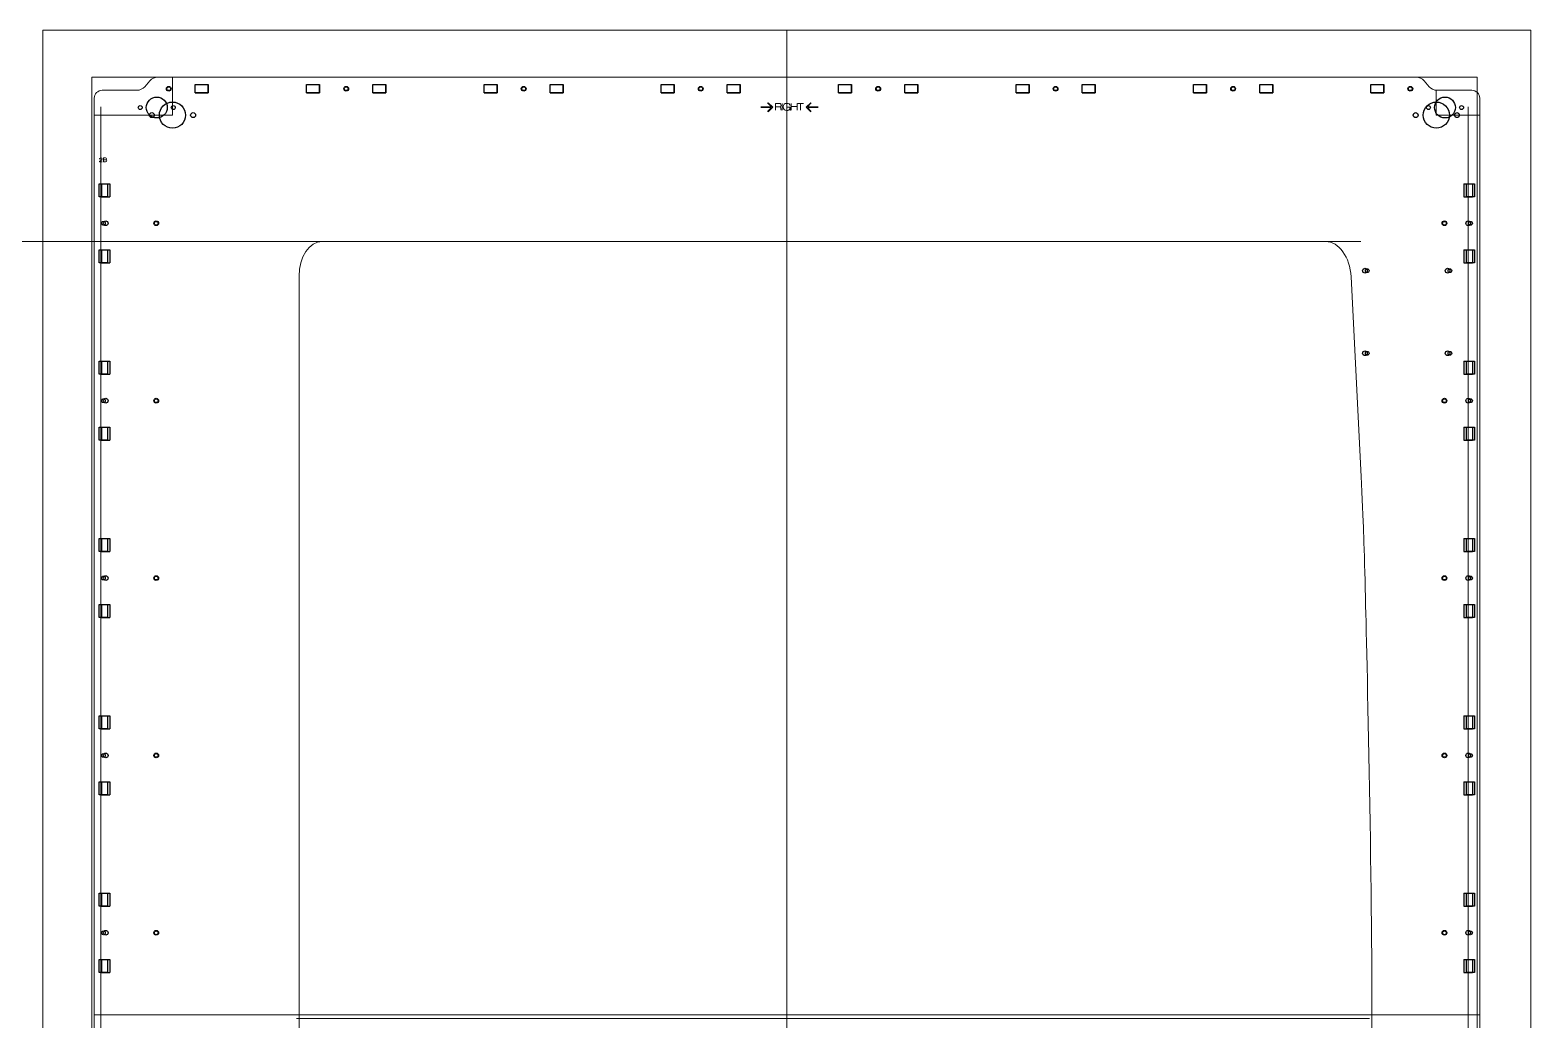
# Model space of a CAD drawing. Header units: millimetres. Extents: x -1949 to 1995, y -2739 to 1842.
# Drawn here: x 65 to 973, y 8 to 607 of the extents above; entities that cross this region are included whole.
import ezdxf

# ---------------------------------------------------------------- set-up
doc = ezdxf.new("R2010")
doc.units = ezdxf.units.MM
doc.layers.add('CHANGED_PARTS', color=3, linetype='Continuous', true_color=0x00ff00)
doc.layers.add('ORIGIONAL_PARTS_THAT_WERE_', color=6, linetype='Continuous', true_color=0xff00ff)
for name, color, linetype, lineweight, true_color in [('Laser Table', 2, 'Continuous', 0, 0xffff00), ('new changed parts', 4, 'Continuous', 25, 0x00ffff), ('New Right hand side', 1, 'Continuous', 0, 0xff0000), ('New Right Hand Side Text', 5, 'Continuous', 0, 0x0000ff), ('Referance lines', 2, 'Continuous', 0, 0xffff00)]:
    doc.layers.add(name, color=color, linetype=linetype, lineweight=lineweight, true_color=true_color)

msp = doc.modelspace()

# ---------------------------------------------------------------- linework, layer by layer
at = {"layer": 'CHANGED_PARTS'}
for p, q in [((165.08, 569.1), (165.08, 574.3)), ((165.08, 574.3), (172.96, 574.3)), ((172.96, 569.1), (172.96, 574.3)), ((232.42, 569.1), (232.42, 574.3)), ((232.42, 574.3), (240.3, 574.3)), ((240.3, 569.1), (240.3, 574.3)), ((272.42, 569.1), (272.42, 574.3)), ((272.42, 574.3), (280.3, 574.3)), ((280.3, 569.1), (280.3, 574.3)), ((339.76, 569.1), (339.76, 574.3)), ((339.76, 574.3), (347.64, 574.3)), ((347.64, 569.1), (347.64, 574.3)), ((379.76, 569.1), (379.76, 574.3)), ((379.76, 574.3), (387.64, 574.3)), ((387.64, 569.1), (387.64, 574.3)), ((446.83, 569.1), (446.83, 574.3)), ((446.83, 574.3), (454.71, 574.3)), ((454.71, 569.1), (454.71, 574.3)), ((486.83, 569.1), (486.83, 574.3)), ((486.83, 574.3), (494.71, 574.3)), ((494.71, 569.1), (494.71, 574.3)), ((554.17, 569.1), (554.17, 574.3)), ((554.17, 574.3), (562.05, 574.3)), ((562.05, 569.1), (562.05, 574.3)), ((594.17, 569.1), (594.17, 574.3)), ((594.17, 574.3), (602.05, 574.3)), ((602.05, 569.1), (602.05, 574.3)), ((661.51, 569.1), (661.51, 574.3)), ((661.51, 574.3), (669.39, 574.3)), ((669.39, 569.1), (669.39, 574.3)), ((701.51, 569.1), (701.51, 574.3)), ((701.51, 574.3), (709.39, 574.3)), ((709.39, 569.1), (709.39, 574.3)), ((768.85, 569.1), (768.85, 574.3)), ((768.85, 574.3), (776.73, 574.3)), ((776.73, 569.1), (776.73, 574.3)), ((808.85, 569.1), (808.85, 574.3)), ((808.85, 574.3), (816.73, 574.3)), ((816.73, 569.1), (816.73, 574.3)), ((876.02, 569.1), (876.02, 574.3)), ((876.02, 574.3), (883.9, 574.3)), ((883.9, 569.1), (883.9, 574.3)), ((165.08, 569.1), (172.96, 569.1)), ((232.42, 569.1), (240.3, 569.1)), ((272.42, 569.1), (280.3, 569.1)), ((339.76, 569.1), (347.64, 569.1)), ((379.76, 569.1), (387.64, 569.1)), ((446.83, 569.1), (454.71, 569.1)), ((486.83, 569.1), (494.71, 569.1)), ((554.17, 569.1), (562.05, 569.1)), ((594.17, 569.1), (602.05, 569.1)), ((661.51, 569.1), (669.39, 569.1)), ((701.51, 569.1), (709.39, 569.1)), ((808.85, 569.1), (816.73, 569.1)), ((876.02, 569.1), (883.9, 569.1)), ((108.29, 514.19), (113.49, 514.19)), ((108.29, 514.19), (108.29, 506.31)), ((113.49, 514.19), (113.49, 506.31)), ((108.29, 506.31), (113.49, 506.31)), ((108.29, 474.19), (113.49, 474.19)), ((108.29, 474.19), (108.29, 466.31)), ((113.49, 474.19), (113.49, 466.31)), ((108.29, 466.31), (113.49, 466.31)), ((108.29, 406.85), (113.49, 406.85)), ((108.29, 406.85), (108.29, 398.97)), ((113.49, 406.85), (113.49, 398.97)), ((108.29, 398.97), (113.49, 398.97)), ((108.29, 366.85), (113.49, 366.85)), ((108.29, 366.85), (108.29, 358.97)), ((113.49, 366.85), (113.49, 358.97)), ((108.29, 358.97), (113.49, 358.97)), ((108.29, 299.51), (113.49, 299.51)), ((108.29, 299.51), (108.29, 291.63)), ((108.29, 291.63), (113.49, 291.63)), ((113.49, 299.51), (113.49, 291.63)), ((108.29, 259.51), (113.49, 259.51)), ((108.29, 259.51), (108.29, 251.63)), ((113.49, 259.51), (113.49, 251.63)), ((108.29, 251.63), (113.49, 251.63)), ((108.29, 192.17), (113.49, 192.17)), ((108.29, 192.17), (108.29, 184.29)), ((113.49, 192.17), (113.49, 184.29)), ((108.29, 184.29), (113.49, 184.29)), ((108.29, 152.17), (113.49, 152.17)), ((108.29, 152.17), (108.29, 144.29)), ((113.49, 152.17), (113.49, 144.29)), ((108.29, 144.29), (113.49, 144.29)), ((108.29, 84.83), (113.49, 84.83)), ((108.29, 84.83), (108.29, 76.95)), ((113.49, 84.83), (113.49, 76.95)), ((108.29, 76.95), (113.49, 76.95)), ((108.29, 44.83), (113.49, 44.83)), ((108.29, 44.83), (108.29, 36.95)), ((108.29, 36.95), (113.49, 36.95)), ((113.49, 44.83), (113.49, 36.95))]:
    msp.add_line(p, q, dxfattribs=at)
at = {"layer": 'CHANGED_PARTS', "color": 3, "true_color": 0x00ff00}
for p, q in [((768.85, 569.1), (776.73, 569.1)), ((932.39, 514.19), (937.59, 514.19)), ((932.39, 514.19), (932.39, 506.31)), ((937.59, 514.19), (937.59, 506.31)), ((932.39, 506.31), (937.59, 506.31)), ((932.39, 474.19), (937.59, 474.19)), ((932.39, 474.19), (932.39, 466.31)), ((937.59, 474.19), (937.59, 466.31)), ((932.39, 466.31), (937.59, 466.31)), ((932.39, 406.85), (937.59, 406.85)), ((932.39, 406.85), (932.39, 398.97)), ((937.59, 406.85), (937.59, 398.97)), ((932.39, 398.97), (937.59, 398.97)), ((932.39, 366.85), (937.59, 366.85)), ((932.39, 366.85), (932.39, 358.97)), ((937.59, 366.85), (937.59, 358.97)), ((932.39, 358.97), (937.59, 358.97)), ((932.39, 299.51), (937.59, 299.51)), ((932.39, 299.51), (932.39, 291.63)), ((932.39, 291.63), (937.59, 291.63)), ((937.59, 299.51), (937.59, 291.63)), ((932.39, 259.51), (937.59, 259.51)), ((932.39, 259.51), (932.39, 251.63)), ((937.59, 259.51), (937.59, 251.63)), ((932.39, 251.63), (937.59, 251.63)), ((932.39, 192.17), (937.59, 192.17)), ((932.39, 192.17), (932.39, 184.29)), ((937.59, 192.17), (937.59, 184.29)), ((932.39, 184.29), (937.59, 184.29)), ((932.39, 152.17), (937.59, 152.17)), ((932.39, 152.17), (932.39, 144.29)), ((937.59, 152.17), (937.59, 144.29)), ((932.39, 144.29), (937.59, 144.29)), ((932.39, 84.83), (937.59, 84.83)), ((932.39, 84.83), (932.39, 76.95)), ((937.59, 84.83), (937.59, 76.95)), ((932.39, 76.95), (937.59, 76.95)), ((932.39, 44.83), (937.59, 44.83)), ((932.39, 44.83), (932.39, 36.95)), ((932.39, 36.95), (937.59, 36.95)), ((937.59, 44.83), (937.59, 36.95))]:
    msp.add_line(p, q, dxfattribs=at)
for points in [[(147.59, 571.7), (147.59, 572.49), (148.23, 573.13), (149.02, 573.13)], [(149.02, 573.13), (149.8, 573.13), (150.44, 572.49), (150.44, 571.7)], [(254.93, 571.7), (254.93, 572.49), (255.57, 573.13), (256.36, 573.13)], [(256.36, 573.13), (257.14, 573.13), (257.78, 572.49), (257.78, 571.7)], [(362.27, 571.7), (362.27, 572.49), (362.91, 573.13), (363.7, 573.13)], [(363.7, 573.13), (364.48, 573.13), (365.12, 572.49), (365.12, 571.7)], [(469.34, 571.7), (469.34, 572.49), (469.98, 573.13), (470.77, 573.13)], [(470.77, 573.13), (471.55, 573.13), (472.19, 572.49), (472.19, 571.7)], [(576.68, 571.7), (576.68, 572.49), (577.32, 573.13), (578.11, 573.13)], [(578.11, 573.13), (578.89, 573.13), (579.53, 572.49), (579.53, 571.7)], [(684.02, 571.7), (684.02, 572.49), (684.66, 573.13), (685.45, 573.13)], [(685.45, 573.13), (686.23, 573.13), (686.87, 572.49), (686.87, 571.7)], [(791.36, 571.7), (791.36, 572.49), (792, 573.13), (792.79, 573.13)], [(792.79, 573.13), (793.57, 573.13), (794.21, 572.49), (794.21, 571.7)], [(898.54, 571.7), (898.54, 572.49), (899.18, 573.13), (899.96, 573.13)], [(899.96, 573.13), (900.75, 573.13), (901.39, 572.49), (901.39, 571.7)], [(143.37, 555.72), (143.37, 560.08), (146.9, 563.62), (151.27, 563.62)], [(149.02, 570.28), (148.23, 570.28), (147.59, 570.92), (147.59, 571.7)], [(150.44, 571.7), (150.44, 570.92), (149.8, 570.28), (149.02, 570.28)], [(151.27, 563.62), (155.63, 563.62), (159.17, 560.08), (159.17, 555.72)], [(256.36, 570.28), (255.57, 570.28), (254.93, 570.92), (254.93, 571.7)], [(257.78, 571.7), (257.78, 570.92), (257.14, 570.28), (256.36, 570.28)], [(363.7, 570.28), (362.91, 570.28), (362.27, 570.92), (362.27, 571.7)], [(365.12, 571.7), (365.12, 570.92), (364.48, 570.28), (363.7, 570.28)], [(470.77, 570.28), (469.98, 570.28), (469.34, 570.92), (469.34, 571.7)], [(472.19, 571.7), (472.19, 570.92), (471.55, 570.28), (470.77, 570.28)], [(578.11, 570.28), (577.32, 570.28), (576.68, 570.92), (576.68, 571.7)], [(579.53, 571.7), (579.53, 570.92), (578.89, 570.28), (578.11, 570.28)], [(685.45, 570.28), (684.66, 570.28), (684.02, 570.92), (684.02, 571.7)], [(686.87, 571.7), (686.87, 570.92), (686.23, 570.28), (685.45, 570.28)], [(792.79, 570.28), (792, 570.28), (791.36, 570.92), (791.36, 571.7)], [(794.21, 571.7), (794.21, 570.92), (793.57, 570.28), (792.79, 570.28)], [(899.96, 570.28), (899.18, 570.28), (898.54, 570.92), (898.54, 571.7)], [(901.39, 571.7), (901.39, 570.92), (900.75, 570.28), (899.96, 570.28)], [(907.78, 555.72), (907.78, 560.08), (911.31, 563.62), (915.68, 563.62)], [(915.68, 563.62), (920.04, 563.62), (923.58, 560.08), (923.58, 555.72)], [(137.27, 555.72), (137.27, 556.55), (137.94, 557.22), (138.77, 557.22)], [(138.77, 554.22), (137.94, 554.22), (137.27, 554.89), (137.27, 555.72)], [(138.77, 557.22), (139.6, 557.22), (140.27, 556.55), (140.27, 555.72)], [(140.27, 555.72), (140.27, 554.89), (139.6, 554.22), (138.77, 554.22)], [(151.27, 547.82), (146.9, 547.82), (143.37, 551.36), (143.37, 555.72)], [(159.17, 555.72), (159.17, 551.36), (155.63, 547.82), (151.27, 547.82)], [(162.27, 555.72), (162.27, 556.55), (162.94, 557.22), (163.77, 557.22)], [(163.77, 554.22), (162.94, 554.22), (162.27, 554.89), (162.27, 555.72)], [(163.77, 557.22), (164.6, 557.22), (165.27, 556.55), (165.27, 555.72)], [(165.27, 555.72), (165.27, 554.89), (164.6, 554.22), (163.77, 554.22)], [(901.68, 555.72), (901.68, 556.55), (902.35, 557.22), (903.18, 557.22)], [(903.18, 554.22), (902.35, 554.22), (901.68, 554.89), (901.68, 555.72)], [(903.18, 557.22), (904.01, 557.22), (904.68, 556.55), (904.68, 555.72)], [(904.68, 555.72), (904.68, 554.89), (904.01, 554.22), (903.18, 554.22)], [(915.68, 547.82), (911.31, 547.82), (907.78, 551.36), (907.78, 555.72)], [(923.58, 555.72), (923.58, 551.36), (920.04, 547.82), (915.68, 547.82)], [(926.68, 555.72), (926.68, 556.55), (927.35, 557.22), (928.18, 557.22)], [(928.18, 554.22), (927.35, 554.22), (926.68, 554.89), (926.68, 555.72)], [(928.18, 557.22), (929.01, 557.22), (929.68, 556.55), (929.68, 555.72)], [(929.68, 555.72), (929.68, 554.89), (929.01, 554.22), (928.18, 554.22)], [(140.04, 490.25), (140.04, 491.04), (140.68, 491.68), (141.47, 491.68)], [(141.47, 488.83), (140.68, 488.83), (140.04, 489.47), (140.04, 490.25)], [(141.47, 491.68), (142.25, 491.68), (142.89, 491.04), (142.89, 490.25)], [(142.89, 490.25), (142.89, 489.47), (142.25, 488.83), (141.47, 488.83)], [(919.17, 490.25), (919.17, 491.04), (919.81, 491.68), (920.59, 491.68)], [(920.59, 488.83), (919.81, 488.83), (919.17, 489.47), (919.17, 490.25)], [(920.59, 491.68), (921.38, 491.68), (922.02, 491.04), (922.02, 490.25)], [(922.02, 490.25), (922.02, 489.47), (921.38, 488.83), (920.59, 488.83)], [(933.56, 490.25), (933.56, 491.04), (934.2, 491.68), (934.99, 491.68)], [(934.99, 488.83), (934.2, 488.83), (933.56, 489.46), (933.56, 490.25)], [(934.99, 491.68), (935.77, 491.68), (936.41, 491.04), (936.41, 490.25)], [(936.41, 490.25), (936.41, 489.46), (935.77, 488.83), (934.99, 488.83)], [(871.08, 461.58), (871.08, 462.37), (871.72, 463.01), (872.51, 463.01)], [(872.51, 463.01), (873.29, 463.01), (873.93, 462.37), (873.93, 461.58)], [(921.08, 461.58), (921.08, 462.37), (921.72, 463.01), (922.51, 463.01)], [(922.51, 463.01), (923.29, 463.01), (923.93, 462.37), (923.93, 461.58)], [(872.51, 460.16), (871.72, 460.16), (871.08, 460.79), (871.08, 461.58)], [(873.93, 461.58), (873.93, 460.79), (873.29, 460.16), (872.51, 460.16)], [(922.51, 460.16), (921.72, 460.16), (921.08, 460.79), (921.08, 461.58)], [(923.93, 461.58), (923.93, 460.79), (923.29, 460.16), (922.51, 460.16)], [(871.08, 411.58), (871.08, 412.37), (871.72, 413.01), (872.51, 413.01)], [(872.51, 410.16), (871.72, 410.16), (871.08, 410.79), (871.08, 411.58)], [(872.51, 413.01), (873.29, 413.01), (873.93, 412.37), (873.93, 411.58)], [(873.93, 411.58), (873.93, 410.79), (873.29, 410.16), (872.51, 410.16)], [(921.08, 411.58), (921.08, 412.37), (921.72, 413.01), (922.51, 413.01)], [(922.51, 410.16), (921.72, 410.16), (921.08, 410.79), (921.08, 411.58)], [(922.51, 413.01), (923.29, 413.01), (923.93, 412.37), (923.93, 411.58)], [(923.93, 411.58), (923.93, 410.79), (923.29, 410.16), (922.51, 410.16)], [(140.04, 382.91), (140.04, 383.7), (140.68, 384.34), (141.47, 384.34)], [(141.47, 381.49), (140.68, 381.49), (140.04, 382.13), (140.04, 382.91)], [(141.47, 384.34), (142.25, 384.34), (142.89, 383.7), (142.89, 382.91)], [(142.89, 382.91), (142.89, 382.13), (142.25, 381.49), (141.47, 381.49)], [(919.17, 382.91), (919.17, 383.7), (919.81, 384.34), (920.59, 384.34)], [(920.59, 381.49), (919.81, 381.49), (919.17, 382.13), (919.17, 382.91)], [(920.59, 384.34), (921.38, 384.34), (922.02, 383.7), (922.02, 382.91)], [(922.02, 382.91), (922.02, 382.13), (921.38, 381.49), (920.59, 381.49)], [(933.56, 382.91), (933.56, 383.7), (934.2, 384.34), (934.99, 384.34)], [(934.99, 381.49), (934.2, 381.49), (933.56, 382.12), (933.56, 382.91)], [(934.99, 384.34), (935.77, 384.34), (936.41, 383.7), (936.41, 382.91)], [(936.41, 382.91), (936.41, 382.12), (935.77, 381.49), (934.99, 381.49)], [(140.04, 275.57), (140.04, 276.36), (140.68, 277), (141.47, 277)], [(141.47, 274.15), (140.68, 274.15), (140.04, 274.79), (140.04, 275.57)], [(141.47, 277), (142.25, 277), (142.89, 276.36), (142.89, 275.57)], [(142.89, 275.57), (142.89, 274.79), (142.25, 274.15), (141.47, 274.15)], [(919.17, 275.57), (919.17, 276.36), (919.81, 277), (920.59, 277)], [(920.59, 274.15), (919.81, 274.15), (919.17, 274.79), (919.17, 275.57)], [(920.59, 277), (921.38, 277), (922.02, 276.36), (922.02, 275.57)], [(922.02, 275.57), (922.02, 274.79), (921.38, 274.15), (920.59, 274.15)], [(933.56, 275.57), (933.56, 276.36), (934.2, 277), (934.99, 277)], [(934.99, 274.15), (934.2, 274.15), (933.56, 274.78), (933.56, 275.57)], [(934.99, 277), (935.77, 277), (936.41, 276.36), (936.41, 275.57)], [(936.41, 275.57), (936.41, 274.78), (935.77, 274.15), (934.99, 274.15)], [(140.04, 168.23), (140.04, 169.02), (140.68, 169.66), (141.47, 169.66)], [(141.47, 166.81), (140.68, 166.81), (140.04, 167.45), (140.04, 168.23)], [(141.47, 169.66), (142.25, 169.66), (142.89, 169.02), (142.89, 168.23)], [(142.89, 168.23), (142.89, 167.45), (142.25, 166.81), (141.47, 166.81)], [(919.17, 168.23), (919.17, 169.02), (919.81, 169.66), (920.59, 169.66)], [(920.59, 166.81), (919.81, 166.81), (919.17, 167.45), (919.17, 168.23)], [(920.59, 169.66), (921.38, 169.66), (922.02, 169.02), (922.02, 168.23)], [(922.02, 168.23), (922.02, 167.45), (921.38, 166.81), (920.59, 166.81)], [(933.56, 168.23), (933.56, 169.02), (934.2, 169.66), (934.99, 169.66)], [(934.99, 166.81), (934.2, 166.81), (933.56, 167.44), (933.56, 168.23)], [(934.99, 169.66), (935.77, 169.66), (936.41, 169.02), (936.41, 168.23)], [(936.41, 168.23), (936.41, 167.44), (935.77, 166.81), (934.99, 166.81)], [(140.04, 60.89), (140.04, 61.68), (140.68, 62.32), (141.47, 62.32)], [(141.47, 59.47), (140.68, 59.47), (140.04, 60.11), (140.04, 60.89)], [(141.47, 62.32), (142.25, 62.32), (142.89, 61.68), (142.89, 60.89)], [(142.89, 60.89), (142.89, 60.11), (142.25, 59.47), (141.47, 59.47)], [(919.17, 60.89), (919.17, 61.68), (919.81, 62.32), (920.59, 62.32)], [(920.59, 59.47), (919.81, 59.47), (919.17, 60.11), (919.17, 60.89)], [(920.59, 62.32), (921.38, 62.32), (922.02, 61.68), (922.02, 60.89)], [(922.02, 60.89), (922.02, 60.11), (921.38, 59.47), (920.59, 59.47)], [(933.56, 60.89), (933.56, 61.68), (934.2, 62.32), (934.99, 62.32)], [(934.99, 59.47), (934.2, 59.47), (933.56, 60.1), (933.56, 60.89)], [(934.99, 62.32), (935.77, 62.32), (936.41, 61.68), (936.41, 60.89)], [(936.41, 60.89), (936.41, 60.1), (935.77, 59.47), (934.99, 59.47)]]:
    msp.add_open_spline(points, degree=3, dxfattribs=at)
at = {"layer": 'Laser Table', "color": 2, "true_color": 0xffff00}
for p, q in [((72.94, -592.78), (72.94, 607.22)), ((72.94, 607.22), (972.94, 607.22)), ((972.94, -592.78), (972.94, 607.22))]:
    msp.add_line(p, q, dxfattribs=at)
at = {"layer": 'new changed parts', "color": 3, "true_color": 0x00ff00}
for points in [[(109.46, 490.25), (109.46, 491.04), (110.1, 491.68), (110.89, 491.68)], [(110.89, 488.83), (110.1, 488.83), (109.46, 489.46), (109.46, 490.25)], [(110.89, 491.68), (111.67, 491.68), (112.31, 491.04), (112.31, 490.25)], [(112.31, 490.25), (112.31, 489.46), (111.67, 488.83), (110.89, 488.83)], [(109.46, 382.91), (109.46, 383.7), (110.1, 384.34), (110.89, 384.34)], [(110.89, 381.49), (110.1, 381.49), (109.46, 382.12), (109.46, 382.91)], [(110.89, 384.34), (111.67, 384.34), (112.31, 383.7), (112.31, 382.91)], [(112.31, 382.91), (112.31, 382.12), (111.67, 381.49), (110.89, 381.49)], [(109.46, 275.57), (109.46, 276.36), (110.1, 277), (110.89, 277)], [(110.89, 274.15), (110.1, 274.15), (109.46, 274.78), (109.46, 275.57)], [(110.89, 277), (111.67, 277), (112.31, 276.36), (112.31, 275.57)], [(112.31, 275.57), (112.31, 274.78), (111.67, 274.15), (110.89, 274.15)], [(109.46, 168.23), (109.46, 169.02), (110.1, 169.66), (110.89, 169.66)], [(110.89, 166.81), (110.1, 166.81), (109.46, 167.44), (109.46, 168.23)], [(110.89, 169.66), (111.67, 169.66), (112.31, 169.02), (112.31, 168.23)], [(112.31, 168.23), (112.31, 167.44), (111.67, 166.81), (110.89, 166.81)], [(109.46, 60.89), (109.46, 61.68), (110.1, 62.32), (110.89, 62.32)], [(110.89, 59.47), (110.1, 59.47), (109.46, 60.1), (109.46, 60.89)], [(110.89, 62.32), (111.67, 62.32), (112.31, 61.68), (112.31, 60.89)], [(112.31, 60.89), (112.31, 60.1), (111.67, 59.47), (110.89, 59.47)]]:
    msp.add_open_spline(points, degree=3, dxfattribs=at)
at = {"layer": 'New Right hand side', "color": 1, "true_color": 0xff0000}
for p, q in [((142.25, 578.72), (903.62, 578.72)), ((103.94, 565.92), (103.94, -559.48)), ((941.94, 565.92), (941.94, -559.48))]:
    msp.add_line(p, q, dxfattribs=at)
for points in [[(137.62, 576.56), (134.54, 572.88)], [(351.29, 578.72), (142.25, 578.72)], [(903.62, 578.72), (694.58, 578.72)], [(911.34, 572.88), (908.26, 576.56)], [(103.94, 565.92), (103.94, 273.1)], [(129.9, 570.72), (108.74, 570.72)], [(937.14, 570.72), (915.98, 570.72), (915.98, 570.72)], [(941.94, 273.1), (941.94, 565.92)], [(848.84, 479.24), (241.9, 479.24)], [(227.83, 458.24), (227.83, -392.61)], [(870.2, 337.11), (864.17, 457.9)]]:
    msp.add_lwpolyline(points, dxfattribs=at)
for points in [[(134.54, 572.88), (133.54, 571.69), (131.45, 570.72), (129.9, 570.72)], [(142.25, 578.72), (140.7, 578.72), (138.62, 577.75), (137.62, 576.56)], [(908.26, 576.56), (907.26, 577.75), (905.17, 578.72), (903.62, 578.72)], [(915.98, 570.72), (914.42, 570.72), (912.34, 571.69), (911.34, 572.88)], [(108.74, 570.72), (106.1, 570.72), (103.94, 568.56), (103.94, 565.92)], [(941.94, 565.92), (941.94, 568.56), (939.78, 570.72), (937.14, 570.72)], [(241.9, 479.24), (234.13, 479.24), (227.83, 469.84), (227.83, 458.24)], [(864.17, 457.9), (863.48, 469.64), (856.59, 479.24), (848.84, 479.24)], [(871.71, 303.41), (871.47, 310.19), (870.79, 325.36), (870.2, 337.11)], [(872.68, 269.66), (872.39, 281.43), (871.95, 296.62), (871.71, 303.41)], [(876.75, 20.54), (876.75, 108.23), (872.68, 269.66), (872.68, 269.66)], [(864.2, -388.26), (864.2, -388.26), (876.75, -188.71), (876.75, 20.54)]]:
    msp.add_open_spline(points, degree=3, dxfattribs=at)
at = {"layer": 'New Right Hand Side Text', "color": 5, "true_color": 0x0000ff}
for points in [[(511.27, 563.05), (513.66, 560.66), (507.12, 560.66)], [(511.57, 563.24), (514.35, 560.46), (511.57, 557.68)], [(537.36, 557.68), (534.58, 560.46), (537.36, 563.24)], [(541.81, 560.66), (535.27, 560.66), (537.67, 563.06)], [(507.12, 560.26), (513.66, 560.26), (511.26, 557.86)], [(515.95, 558.67), (515.95, 562.84), (518.24, 562.84)], [(518.4, 560.7), (518.4, 560.69), (515.95, 560.68)], [(520.09, 562.84), (520.09, 558.67)], [(522.91, 560.53), (524.87, 560.53), (524.87, 558.57)], [(525.51, 558.67), (525.51, 562.84)], [(525.51, 560.9), (529.09, 560.9)], [(529.09, 562.84), (529.09, 558.67)], [(529.37, 562.84), (532.97, 562.84)], [(531.11, 558.67), (531.11, 562.8)], [(537.66, 557.87), (535.27, 560.26), (541.81, 560.26)], [(107.08, 527.4), (108.86, 527.4)], [(108.29, 528.45), (107.7, 528.15)], [(109.5, 529.83), (110.81, 529.83)], [(110.72, 527.41), (109.5, 527.41), (109.5, 529.83), (109.5, 529.83)], [(110.93, 528.68), (109.5, 528.68)], [(110.93, 528.68), (110.93, 528.67)]]:
    msp.add_lwpolyline(points, dxfattribs=at)
for points in [[(518.24, 562.84), (519.08, 562.84), (519.39, 562.44), (519.39, 561.7)], [(519.39, 561.7), (519.39, 561.3), (519.13, 560.74), (518.4, 560.7)], [(518.4, 560.69), (519.04, 560.69), (519.32, 560.39), (519.32, 559.82)], [(519.32, 559.82), (519.32, 559.66), (519.33, 558.84), (519.41, 558.67)], [(520.6, 560.66), (520.6, 562.04), (521.57, 562.84), (522.76, 562.84)], [(522.76, 558.48), (521.57, 558.48), (520.6, 559.28), (520.6, 560.66)], [(522.76, 562.84), (524.06, 562.84), (524.66, 562.26), (524.81, 561.45)], [(524.73, 559.83), (524.44, 558.87), (523.63, 558.48), (522.76, 558.48)], [(524.87, 560.53), (524.81, 560.04), (524.73, 559.83), (524.73, 559.83)], [(107.7, 528.15), (107.27, 527.9), (107.09, 527.76), (107.08, 527.4)], [(107.13, 528.99), (107.13, 529.25), (107.14, 529.84), (107.98, 529.84)], [(107.98, 529.84), (108.65, 529.84), (108.79, 529.4), (108.79, 529.17)], [(108.79, 529.17), (108.79, 528.82), (108.58, 528.62), (108.29, 528.45)], [(111.53, 528.07), (111.53, 527.79), (111.36, 527.41), (110.72, 527.41)], [(110.81, 529.83), (111.19, 529.83), (111.46, 529.62), (111.46, 529.23)], [(111.46, 529.23), (111.46, 528.94), (111.21, 528.67), (110.93, 528.68)], [(110.93, 528.67), (111.24, 528.66), (111.53, 528.49), (111.53, 528.07)]]:
    msp.add_open_spline(points, degree=3, dxfattribs=at)
at = {"layer": 'ORIGIONAL_PARTS_THAT_WERE_', "color": 6, "true_color": 0xff00ff}
for points in [[(165.08, 574.18), (172.96, 574.18), (172.96, 569.22), (165.08, 569.22), (165.08, 574.18), (165.08, 574.18)], [(232.42, 574.18), (240.3, 574.18), (240.3, 569.22), (232.42, 569.22), (232.42, 574.18), (232.42, 574.18)], [(272.42, 574.18), (280.3, 574.18), (280.3, 569.22), (272.42, 569.22), (272.42, 574.18), (272.42, 574.18)], [(339.76, 574.18), (347.64, 574.18), (347.64, 569.22), (339.76, 569.22), (339.76, 574.18), (339.76, 574.18)], [(379.76, 574.18), (387.64, 574.18), (387.64, 569.22), (379.76, 569.22), (379.76, 574.18), (379.76, 574.18)], [(446.83, 574.18), (454.71, 574.18), (454.71, 569.22), (446.83, 569.22), (446.83, 574.18), (446.83, 574.18)], [(486.83, 574.18), (494.71, 574.18), (494.71, 569.22), (486.83, 569.22), (486.83, 574.18), (486.83, 574.18)], [(554.17, 574.18), (562.05, 574.18), (562.05, 569.22), (554.17, 569.22), (554.17, 574.18), (554.17, 574.18)], [(594.17, 574.18), (602.05, 574.18), (602.05, 569.22), (594.17, 569.22), (594.17, 574.18), (594.17, 574.18)], [(661.51, 574.18), (669.39, 574.18), (669.39, 569.22), (661.51, 569.22), (661.51, 574.18), (661.51, 574.18)], [(701.51, 574.18), (709.39, 574.18), (709.39, 569.22), (701.51, 569.22), (701.51, 574.18), (701.51, 574.18)], [(768.85, 574.18), (776.73, 574.18), (776.73, 569.22), (768.85, 569.22), (768.85, 574.18), (768.85, 574.18)], [(808.85, 574.18), (816.73, 574.18), (816.73, 569.22), (808.85, 569.22), (808.85, 574.18), (808.85, 574.18)], [(876.02, 574.18), (883.9, 574.18), (883.9, 569.22), (876.02, 569.22), (876.02, 574.18), (876.02, 574.18)], [(111.96, 506.31), (107, 506.31), (107, 514.19), (111.96, 514.19), (111.96, 506.31), (111.96, 506.31)], [(938.86, 506.31), (933.9, 506.31), (933.9, 514.19), (938.86, 514.19), (938.86, 506.31), (938.86, 506.31)], [(111.96, 466.31), (107, 466.31), (107, 474.19), (111.96, 474.19), (111.96, 466.31), (111.96, 466.31)], [(938.86, 466.31), (933.9, 466.31), (933.9, 474.19), (938.86, 474.19), (938.86, 466.31), (938.86, 466.31)], [(111.96, 398.97), (107, 398.97), (107, 406.85), (111.96, 406.85), (111.96, 398.97), (111.96, 398.97)], [(938.86, 398.97), (933.9, 398.97), (933.9, 406.85), (938.86, 406.85), (938.86, 398.97), (938.86, 398.97)], [(111.96, 358.97), (107, 358.97), (107, 366.85), (111.96, 366.85), (111.96, 358.97), (111.96, 358.97)], [(938.86, 358.97), (933.9, 358.97), (933.9, 366.85), (938.86, 366.85), (938.86, 358.97), (938.86, 358.97)], [(111.96, 291.63), (107, 291.63), (107, 299.51), (111.96, 299.51), (111.96, 291.63), (111.96, 291.63)], [(938.86, 291.63), (933.9, 291.63), (933.9, 299.51), (938.86, 299.51), (938.86, 291.63), (938.86, 291.63)], [(111.96, 251.63), (107, 251.63), (107, 259.51), (111.96, 259.51), (111.96, 251.63), (111.96, 251.63)], [(938.86, 251.63), (933.9, 251.63), (933.9, 259.51), (938.86, 259.51), (938.86, 251.63), (938.86, 251.63)], [(111.96, 184.29), (107, 184.29), (107, 192.17), (111.96, 192.17), (111.96, 184.29), (111.96, 184.29)], [(938.86, 184.29), (933.9, 184.29), (933.9, 192.17), (938.86, 192.17), (938.86, 184.29), (938.86, 184.29)], [(111.96, 144.29), (107, 144.29), (107, 152.17), (111.96, 152.17), (111.96, 144.29), (111.96, 144.29)], [(938.86, 144.29), (933.9, 144.29), (933.9, 152.17), (938.86, 152.17), (938.86, 144.29), (938.86, 144.29)], [(111.96, 76.95), (107, 76.95), (107, 84.83), (111.96, 84.83), (111.96, 76.95), (111.96, 76.95)], [(938.86, 76.95), (933.9, 76.95), (933.9, 84.83), (938.86, 84.83), (938.86, 76.95), (938.86, 76.95)], [(111.96, 36.95), (107, 36.95), (107, 44.83), (111.96, 44.83), (111.96, 36.95), (111.96, 36.95)], [(938.86, 36.95), (933.9, 36.95), (933.9, 44.83), (938.86, 44.83), (938.86, 36.95), (938.86, 36.95)]]:
    msp.add_lwpolyline(points, dxfattribs=at)
for points in [[(147.88, 571.7), (147.88, 572.33), (148.39, 572.84), (149.02, 572.84)], [(149.02, 572.84), (149.65, 572.84), (150.16, 572.33), (150.16, 571.7)], [(255.22, 571.7), (255.22, 572.33), (255.73, 572.84), (256.36, 572.84)], [(256.36, 572.84), (256.99, 572.84), (257.5, 572.33), (257.5, 571.7)], [(362.56, 571.7), (362.56, 572.33), (363.07, 572.84), (363.7, 572.84)], [(363.7, 572.84), (364.33, 572.84), (364.84, 572.33), (364.84, 571.7)], [(469.63, 571.7), (469.63, 572.33), (470.14, 572.84), (470.77, 572.84)], [(470.77, 572.84), (471.4, 572.84), (471.91, 572.33), (471.91, 571.7)], [(576.97, 571.7), (576.97, 572.33), (577.48, 572.84), (578.11, 572.84)], [(578.11, 572.84), (578.74, 572.84), (579.25, 572.33), (579.25, 571.7)], [(684.31, 571.7), (684.31, 572.33), (684.82, 572.84), (685.45, 572.84)], [(685.45, 572.84), (686.08, 572.84), (686.59, 572.33), (686.59, 571.7)], [(791.65, 571.7), (791.65, 572.33), (792.16, 572.84), (792.79, 572.84)], [(792.79, 572.84), (793.42, 572.84), (793.93, 572.33), (793.93, 571.7)], [(898.82, 571.7), (898.82, 572.33), (899.33, 572.84), (899.96, 572.84)], [(899.96, 572.84), (900.59, 572.84), (901.1, 572.33), (901.1, 571.7)], [(135.48, 560.32), (135.48, 563.81), (138.31, 566.64), (141.8, 566.64)], [(141.8, 566.64), (145.29, 566.64), (148.12, 563.81), (148.12, 560.32)], [(149.02, 570.56), (148.39, 570.56), (147.88, 571.08), (147.88, 571.7)], [(150.16, 571.7), (150.16, 571.08), (149.65, 570.56), (149.02, 570.56)], [(256.36, 570.56), (255.73, 570.56), (255.22, 571.08), (255.22, 571.7)], [(257.5, 571.7), (257.5, 571.08), (256.99, 570.56), (256.36, 570.56)], [(363.7, 570.56), (363.07, 570.56), (362.56, 571.08), (362.56, 571.7)], [(364.84, 571.7), (364.84, 571.08), (364.33, 570.56), (363.7, 570.56)], [(470.77, 570.56), (470.14, 570.56), (469.63, 571.08), (469.63, 571.7)], [(471.91, 571.7), (471.91, 571.08), (471.4, 570.56), (470.77, 570.56)], [(578.11, 570.56), (577.48, 570.56), (576.97, 571.08), (576.97, 571.7)], [(579.25, 571.7), (579.25, 571.08), (578.74, 570.56), (578.11, 570.56)], [(685.45, 570.56), (684.82, 570.56), (684.31, 571.08), (684.31, 571.7)], [(686.59, 571.7), (686.59, 571.08), (686.08, 570.56), (685.45, 570.56)], [(792.79, 570.56), (792.16, 570.56), (791.65, 571.08), (791.65, 571.7)], [(793.93, 571.7), (793.93, 571.08), (793.42, 570.56), (792.79, 570.56)], [(899.96, 570.56), (899.33, 570.56), (898.82, 571.08), (898.82, 571.7)], [(901.1, 571.7), (901.1, 571.08), (900.59, 570.56), (899.96, 570.56)], [(914.61, 560.32), (914.61, 563.81), (917.44, 566.64), (920.93, 566.64)], [(920.93, 566.64), (924.42, 566.64), (927.25, 563.81), (927.25, 560.32)], [(130.6, 560.32), (130.6, 560.98), (131.14, 561.52), (131.8, 561.52)], [(131.8, 559.12), (131.14, 559.12), (130.6, 559.66), (130.6, 560.32)], [(131.8, 561.52), (132.47, 561.52), (133, 560.98), (133, 560.32)], [(133, 560.32), (133, 559.66), (132.47, 559.12), (131.8, 559.12)], [(141.8, 554), (138.31, 554), (135.48, 556.83), (135.48, 560.32)], [(148.12, 560.32), (148.12, 556.83), (145.29, 554), (141.8, 554)], [(150.6, 560.32), (150.6, 560.98), (151.14, 561.52), (151.8, 561.52)], [(151.8, 559.12), (151.14, 559.12), (150.6, 559.66), (150.6, 560.32)], [(151.8, 561.52), (152.46, 561.52), (153, 560.98), (153, 560.32)], [(153, 560.32), (153, 559.66), (152.46, 559.12), (151.8, 559.12)], [(909.73, 560.32), (909.73, 560.98), (910.27, 561.52), (910.93, 561.52)], [(910.93, 559.12), (910.27, 559.12), (909.73, 559.66), (909.73, 560.32)], [(910.93, 561.52), (911.59, 561.52), (912.13, 560.98), (912.13, 560.32)], [(912.13, 560.32), (912.13, 559.66), (911.59, 559.12), (910.93, 559.12)], [(920.93, 554), (917.44, 554), (914.61, 556.83), (914.61, 560.32)], [(927.25, 560.32), (927.25, 556.83), (924.42, 554), (920.93, 554)], [(929.73, 560.32), (929.73, 560.98), (930.27, 561.52), (930.93, 561.52)], [(930.93, 559.12), (930.27, 559.12), (929.73, 559.66), (929.73, 560.32)], [(930.93, 561.52), (931.59, 561.52), (932.13, 560.98), (932.13, 560.32)], [(932.13, 560.32), (932.13, 559.66), (931.59, 559.12), (930.93, 559.12)], [(108.34, 490.25), (108.34, 490.88), (108.85, 491.39), (109.48, 491.39)], [(109.48, 489.11), (108.85, 489.11), (108.34, 489.62), (108.34, 490.25)], [(109.48, 491.39), (110.11, 491.39), (110.62, 490.88), (110.62, 490.25)], [(110.62, 490.25), (110.62, 489.62), (110.11, 489.11), (109.48, 489.11)], [(140.33, 490.25), (140.33, 490.88), (140.84, 491.39), (141.47, 491.39)], [(141.47, 489.11), (140.84, 489.11), (140.33, 489.62), (140.33, 490.25)], [(141.47, 491.39), (142.1, 491.39), (142.61, 490.88), (142.61, 490.25)], [(142.61, 490.25), (142.61, 489.62), (142.1, 489.11), (141.47, 489.11)], [(919.45, 490.25), (919.45, 490.88), (919.97, 491.39), (920.59, 491.39)], [(920.59, 489.11), (919.97, 489.11), (919.45, 489.62), (919.45, 490.25)], [(920.59, 491.39), (921.22, 491.39), (921.73, 490.88), (921.73, 490.25)], [(921.73, 490.25), (921.73, 489.62), (921.22, 489.11), (920.59, 489.11)], [(935.24, 490.25), (935.24, 490.88), (935.75, 491.39), (936.38, 491.39)], [(936.38, 489.11), (935.75, 489.11), (935.24, 489.62), (935.24, 490.25)], [(936.38, 491.39), (937.01, 491.39), (937.52, 490.88), (937.52, 490.25)], [(937.52, 490.25), (937.52, 489.62), (937.01, 489.11), (936.38, 489.11)], [(872.76, 461.58), (872.76, 462.21), (873.27, 462.72), (873.9, 462.72)], [(873.9, 460.44), (873.27, 460.44), (872.76, 460.95), (872.76, 461.58)], [(873.9, 462.72), (874.53, 462.72), (875.04, 462.21), (875.04, 461.58)], [(875.04, 461.58), (875.04, 460.95), (874.53, 460.44), (873.9, 460.44)], [(922.76, 461.58), (922.76, 462.21), (923.27, 462.72), (923.9, 462.72)], [(923.9, 460.44), (923.27, 460.44), (922.76, 460.95), (922.76, 461.58)], [(923.9, 462.72), (924.53, 462.72), (925.04, 462.21), (925.04, 461.58)], [(925.04, 461.58), (925.04, 460.95), (924.53, 460.44), (923.9, 460.44)], [(872.76, 411.58), (872.76, 412.21), (873.27, 412.72), (873.9, 412.72)], [(873.9, 410.44), (873.27, 410.44), (872.76, 410.95), (872.76, 411.58)], [(873.9, 412.72), (874.53, 412.72), (875.04, 412.21), (875.04, 411.58)], [(875.04, 411.58), (875.04, 410.95), (874.53, 410.44), (873.9, 410.44)], [(922.76, 411.58), (922.76, 412.21), (923.27, 412.72), (923.9, 412.72)], [(923.9, 410.44), (923.27, 410.44), (922.76, 410.95), (922.76, 411.58)], [(923.9, 412.72), (924.53, 412.72), (925.04, 412.21), (925.04, 411.58)], [(925.04, 411.58), (925.04, 410.95), (924.53, 410.44), (923.9, 410.44)], [(108.34, 382.91), (108.34, 383.54), (108.85, 384.05), (109.48, 384.05)], [(109.48, 381.77), (108.85, 381.77), (108.34, 382.28), (108.34, 382.91)], [(109.48, 384.05), (110.11, 384.05), (110.62, 383.54), (110.62, 382.91)], [(110.62, 382.91), (110.62, 382.28), (110.11, 381.77), (109.48, 381.77)], [(140.33, 382.91), (140.33, 383.54), (140.84, 384.05), (141.47, 384.05)], [(141.47, 381.77), (140.84, 381.77), (140.33, 382.28), (140.33, 382.91)], [(141.47, 384.05), (142.1, 384.05), (142.61, 383.54), (142.61, 382.91)], [(142.61, 382.91), (142.61, 382.28), (142.1, 381.77), (141.47, 381.77)], [(919.45, 382.91), (919.45, 383.54), (919.97, 384.05), (920.59, 384.05)], [(920.59, 381.77), (919.97, 381.77), (919.45, 382.28), (919.45, 382.91)], [(920.59, 384.05), (921.22, 384.05), (921.73, 383.54), (921.73, 382.91)], [(921.73, 382.91), (921.73, 382.28), (921.22, 381.77), (920.59, 381.77)], [(935.24, 382.91), (935.24, 383.54), (935.75, 384.05), (936.38, 384.05)], [(936.38, 381.77), (935.75, 381.77), (935.24, 382.28), (935.24, 382.91)], [(936.38, 384.05), (937.01, 384.05), (937.52, 383.54), (937.52, 382.91)], [(937.52, 382.91), (937.52, 382.28), (937.01, 381.77), (936.38, 381.77)], [(108.34, 275.57), (108.34, 276.2), (108.85, 276.71), (109.48, 276.71)], [(109.48, 274.43), (108.85, 274.43), (108.34, 274.94), (108.34, 275.57)], [(109.48, 276.71), (110.11, 276.71), (110.62, 276.2), (110.62, 275.57)], [(110.62, 275.57), (110.62, 274.94), (110.11, 274.43), (109.48, 274.43)], [(140.33, 275.57), (140.33, 276.2), (140.84, 276.71), (141.47, 276.71)], [(141.47, 274.43), (140.84, 274.43), (140.33, 274.94), (140.33, 275.57)], [(141.47, 276.71), (142.1, 276.71), (142.61, 276.2), (142.61, 275.57)], [(142.61, 275.57), (142.61, 274.94), (142.1, 274.43), (141.47, 274.43)], [(919.45, 275.57), (919.45, 276.2), (919.97, 276.71), (920.59, 276.71)], [(920.59, 274.43), (919.97, 274.43), (919.45, 274.94), (919.45, 275.57)], [(920.59, 276.71), (921.22, 276.71), (921.73, 276.2), (921.73, 275.57)], [(921.73, 275.57), (921.73, 274.94), (921.22, 274.43), (920.59, 274.43)], [(935.24, 275.57), (935.24, 276.2), (935.75, 276.71), (936.38, 276.71)], [(936.38, 274.43), (935.75, 274.43), (935.24, 274.94), (935.24, 275.57)], [(936.38, 276.71), (937.01, 276.71), (937.52, 276.2), (937.52, 275.57)], [(937.52, 275.57), (937.52, 274.94), (937.01, 274.43), (936.38, 274.43)], [(108.34, 168.23), (108.34, 168.86), (108.85, 169.37), (109.48, 169.37)], [(109.48, 167.09), (108.85, 167.09), (108.34, 167.6), (108.34, 168.23)], [(109.48, 169.37), (110.11, 169.37), (110.62, 168.86), (110.62, 168.23)], [(110.62, 168.23), (110.62, 167.6), (110.11, 167.09), (109.48, 167.09)], [(140.33, 168.23), (140.33, 168.86), (140.84, 169.37), (141.47, 169.37)], [(141.47, 167.09), (140.84, 167.09), (140.33, 167.6), (140.33, 168.23)], [(141.47, 169.37), (142.1, 169.37), (142.61, 168.86), (142.61, 168.23)], [(142.61, 168.23), (142.61, 167.6), (142.1, 167.09), (141.47, 167.09)], [(919.45, 168.23), (919.45, 168.86), (919.97, 169.37), (920.59, 169.37)], [(920.59, 167.09), (919.97, 167.09), (919.45, 167.6), (919.45, 168.23)], [(920.59, 169.37), (921.22, 169.37), (921.73, 168.86), (921.73, 168.23)], [(921.73, 168.23), (921.73, 167.6), (921.22, 167.09), (920.59, 167.09)], [(935.24, 168.23), (935.24, 168.86), (935.75, 169.37), (936.38, 169.37)], [(936.38, 167.09), (935.75, 167.09), (935.24, 167.6), (935.24, 168.23)], [(936.38, 169.37), (937.01, 169.37), (937.52, 168.86), (937.52, 168.23)], [(937.52, 168.23), (937.52, 167.6), (937.01, 167.09), (936.38, 167.09)], [(108.34, 60.89), (108.34, 61.52), (108.85, 62.03), (109.48, 62.03)], [(109.48, 59.75), (108.85, 59.75), (108.34, 60.26), (108.34, 60.89)], [(109.48, 62.03), (110.11, 62.03), (110.62, 61.52), (110.62, 60.89)], [(110.62, 60.89), (110.62, 60.26), (110.11, 59.75), (109.48, 59.75)], [(140.33, 60.89), (140.33, 61.52), (140.84, 62.03), (141.47, 62.03)], [(141.47, 59.75), (140.84, 59.75), (140.33, 60.26), (140.33, 60.89)], [(141.47, 62.03), (142.1, 62.03), (142.61, 61.52), (142.61, 60.89)], [(142.61, 60.89), (142.61, 60.26), (142.1, 59.75), (141.47, 59.75)], [(919.45, 60.89), (919.45, 61.52), (919.97, 62.03), (920.59, 62.03)], [(920.59, 59.75), (919.97, 59.75), (919.45, 60.26), (919.45, 60.89)], [(920.59, 62.03), (921.22, 62.03), (921.73, 61.52), (921.73, 60.89)], [(921.73, 60.89), (921.73, 60.26), (921.22, 59.75), (920.59, 59.75)], [(935.24, 60.89), (935.24, 61.52), (935.75, 62.03), (936.38, 62.03)], [(936.38, 59.75), (935.75, 59.75), (935.24, 60.26), (935.24, 60.89)], [(936.38, 62.03), (937.01, 62.03), (937.52, 61.52), (937.52, 60.89)], [(937.52, 60.89), (937.52, 60.26), (937.01, 59.75), (936.38, 59.75)]]:
    msp.add_open_spline(points, degree=3, dxfattribs=at)
at = {"layer": 'Referance lines', "color": 2, "true_color": 0xffff00}
for p, q in [((522.94, 607.22), (522.94, -592.78)), ((102.44, 578.72), (940.44, 578.72)), ((102.44, -564.28), (102.44, 578.72)), ((940.44, 578.72), (940.44, -564.28)), ((107.98, 560.78), (107.98, -532.4)), ((107.98, -539.37), (107.98, 553.81)), ((934.89, -532.4), (934.88, 560.78)), ((934.88, -539.37), (934.88, 553.81)), ((107.98, 382.91), (107.98, 490.25)), ((934.88, 382.91), (934.88, 490.25)), ((869.95, 479.24), (-1949.23, 479.24)), ((522.94, 479.24), (522.94, -413.62)), ((107.98, 275.57), (107.98, 382.91)), ((934.88, 275.57), (934.88, 382.91)), ((107.98, 168.23), (107.98, 275.57)), ((934.88, 168.23), (934.88, 275.57)), ((107.98, 60.89), (107.98, 168.23)), ((934.88, 60.89), (934.88, 168.23)), ((107.98, -46.45), (107.98, 60.89)), ((934.88, -46.45), (934.88, 60.89)), ((226.33, 9.05), (875.23, 9.05))]:
    msp.add_line(p, q, dxfattribs=at)
at = {"layer": 'Referance lines'}
for p, q in [((151.27, 555.72), (151.27, 578.72)), ((522.94, 578.72), (522.94, -556.28)), ((915.68, 555.72), (915.68, 570.72)), ((103.94, 555.72), (151.27, 555.72)), ((915.68, 555.72), (941.94, 555.72)), ((522.94, 11.22), (103.94, 11.22)), ((103.94, 11.22), (522.94, 11.22)), ((522.94, 11.22), (941.94, 11.22))]:
    msp.add_line(p, q, dxfattribs=at)

doc.saveas('drawing.dxf')
